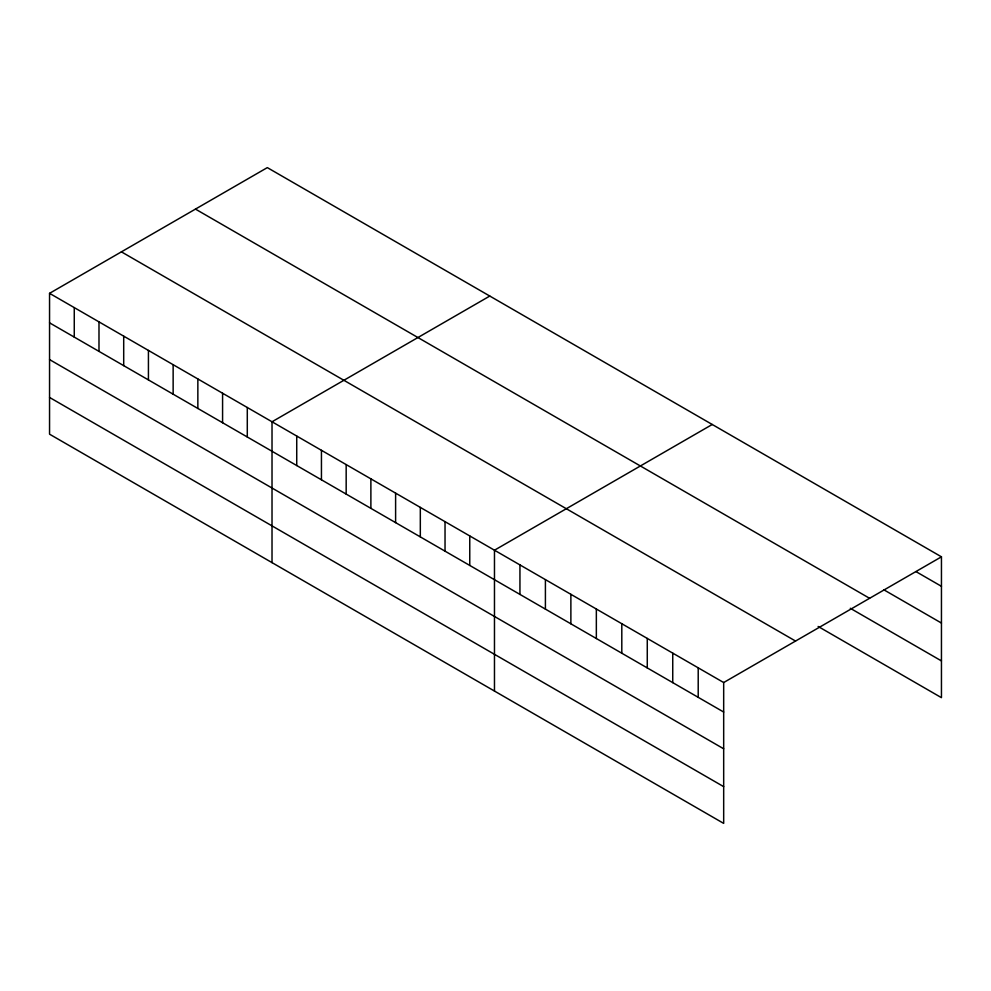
<?xml version="1.0" encoding="UTF-8"?>
<svg xmlns="http://www.w3.org/2000/svg" width="991" height="991" viewBox="0 0 991 991"><rect width="100%" height="100%" fill="white"/><g stroke="black" fill="none" stroke-linecap="round" stroke-linejoin="round"><path stroke-width="1.49" d="M49.55 293.336L723.678 682.539L723.678 823.385L49.55 434.182L49.55 293.336L267.322 167.615L941.45 556.818L941.45 697.664L818.132 626.461M489.789 296.049L272.017 421.782L272.017 562.628M712.244 424.482L494.472 550.216L494.472 691.061M723.678 682.539L941.45 556.818M915.981 571.609L941.45 586.313M883.811 589.781L941.45 623.054M195.462 209.101L869.59 598.304M850.303 608.288L941.45 660.91M121.41 251.85L795.538 641.053M49.55 322.831L723.678 712.034M49.55 359.584L723.678 748.787M49.55 397.441L723.678 786.643M698.209 667.835L698.209 697.33M672.74 653.143L672.74 682.626M647.272 638.439L647.272 667.934M621.803 623.735L621.803 653.23M596.347 609.031L596.347 638.526M570.878 594.327L570.878 623.822M545.409 579.624L545.409 609.118M519.941 564.92L519.941 594.414M469.759 535.945L469.759 565.44M445.033 521.675L445.033 551.169M420.32 507.404L420.32 536.899M395.607 493.134L395.607 522.629M370.882 478.864L370.882 508.358M346.169 464.593L346.169 494.088M321.443 450.323L321.443 479.817M296.73 436.052L296.73 465.547M247.292 407.512L247.292 437.006M222.579 393.241L222.579 422.736M197.853 378.971L197.853 408.453M173.14 364.7L173.14 394.183M148.427 350.43L148.427 379.912M123.702 336.147L123.702 365.642M98.989 321.877L98.989 351.371M74.263 307.606L74.263 337.101"/></g></svg>
